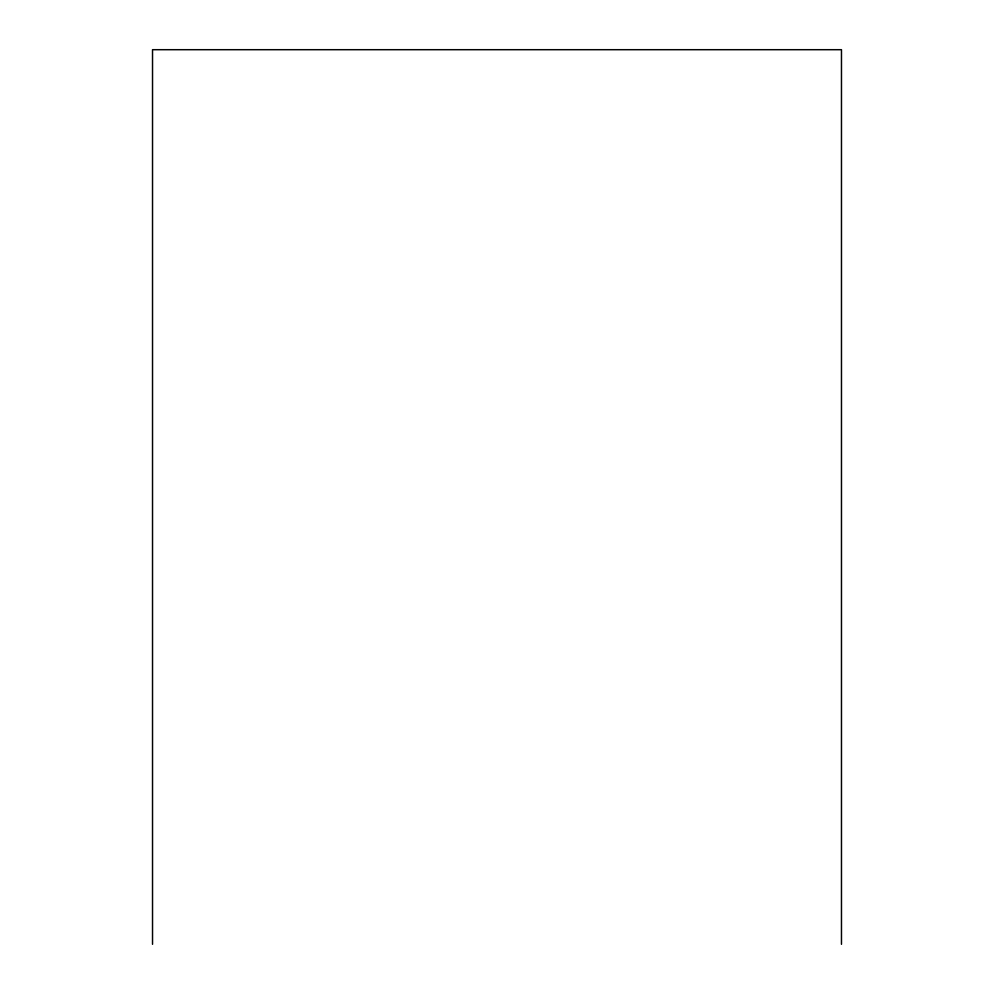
<?xml version="1.0" encoding="UTF-8"?>
<svg xmlns="http://www.w3.org/2000/svg" width="994" height="994" viewBox="0 0 994 994"><rect width="100%" height="100%" fill="white"/><g stroke="black" fill="none" stroke-linecap="round" stroke-linejoin="round"><path stroke-width="1.49" d="M841.471 944.3L841.471 49.7L152.529 49.7L152.529 944.3"/></g></svg>
